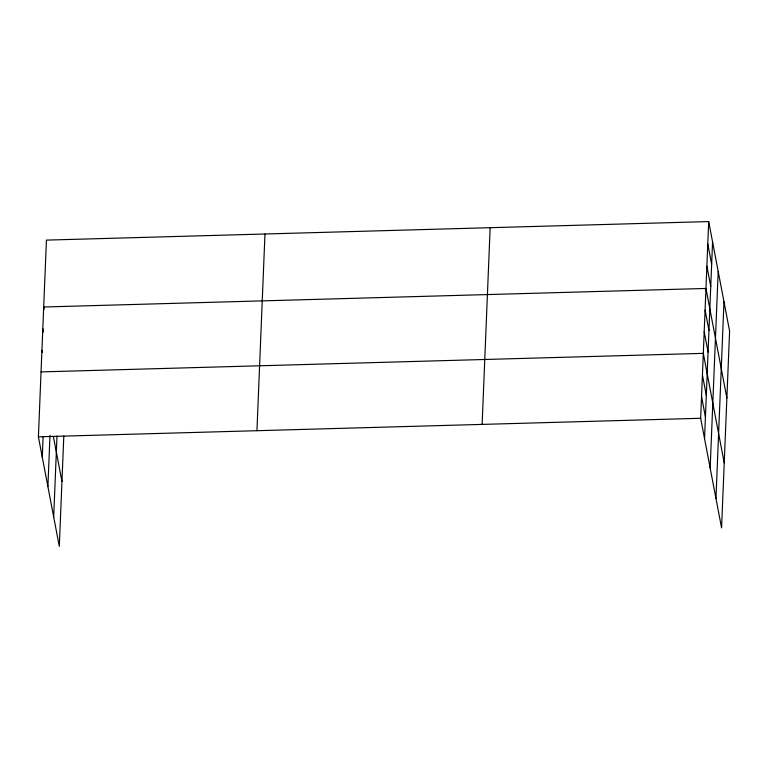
<?xml version="1.0" encoding="UTF-8"?>
<svg xmlns="http://www.w3.org/2000/svg" width="768" height="768" viewBox="0 0 768 768"><rect width="100%" height="100%" fill="white"/><g stroke="black" fill="none" stroke-linecap="round" stroke-linejoin="round"><path stroke-width="1.15" d="M63.811 435.955L59.309 546.422L38.4 436.819L46.426 240.115L708.691 221.578L729.6 331.181L721.574 527.885L700.666 418.282L708.691 221.578M42.278 457.142L43.114 436.637M47.894 486.605L49.987 435.36M53.693 516.96L56.986 436.109M256.944 430.694L264.97 234M482.122 424.397L490.147 227.693M704.544 438.605L712.57 241.901M710.16 468.067L718.186 271.363M715.958 498.422L723.984 301.718M41.05 371.904L703.315 353.366L724.224 462.97M38.4 436.819L700.666 418.282M707.779 243.869L711.658 264.192M706.877 266.16L710.746 286.483M726.874 398.064L705.965 288.451L43.699 306.998L44.131 309.254M705.082 310.09L708.96 330.413M704.198 331.728L708.077 352.051M702.432 375.005L706.31 395.328M701.549 396.643L705.427 416.966M42.816 328.627L43.459 332.016M41.933 350.266L42.365 352.522M53.443 436.867L61.958 481.507"/></g></svg>
